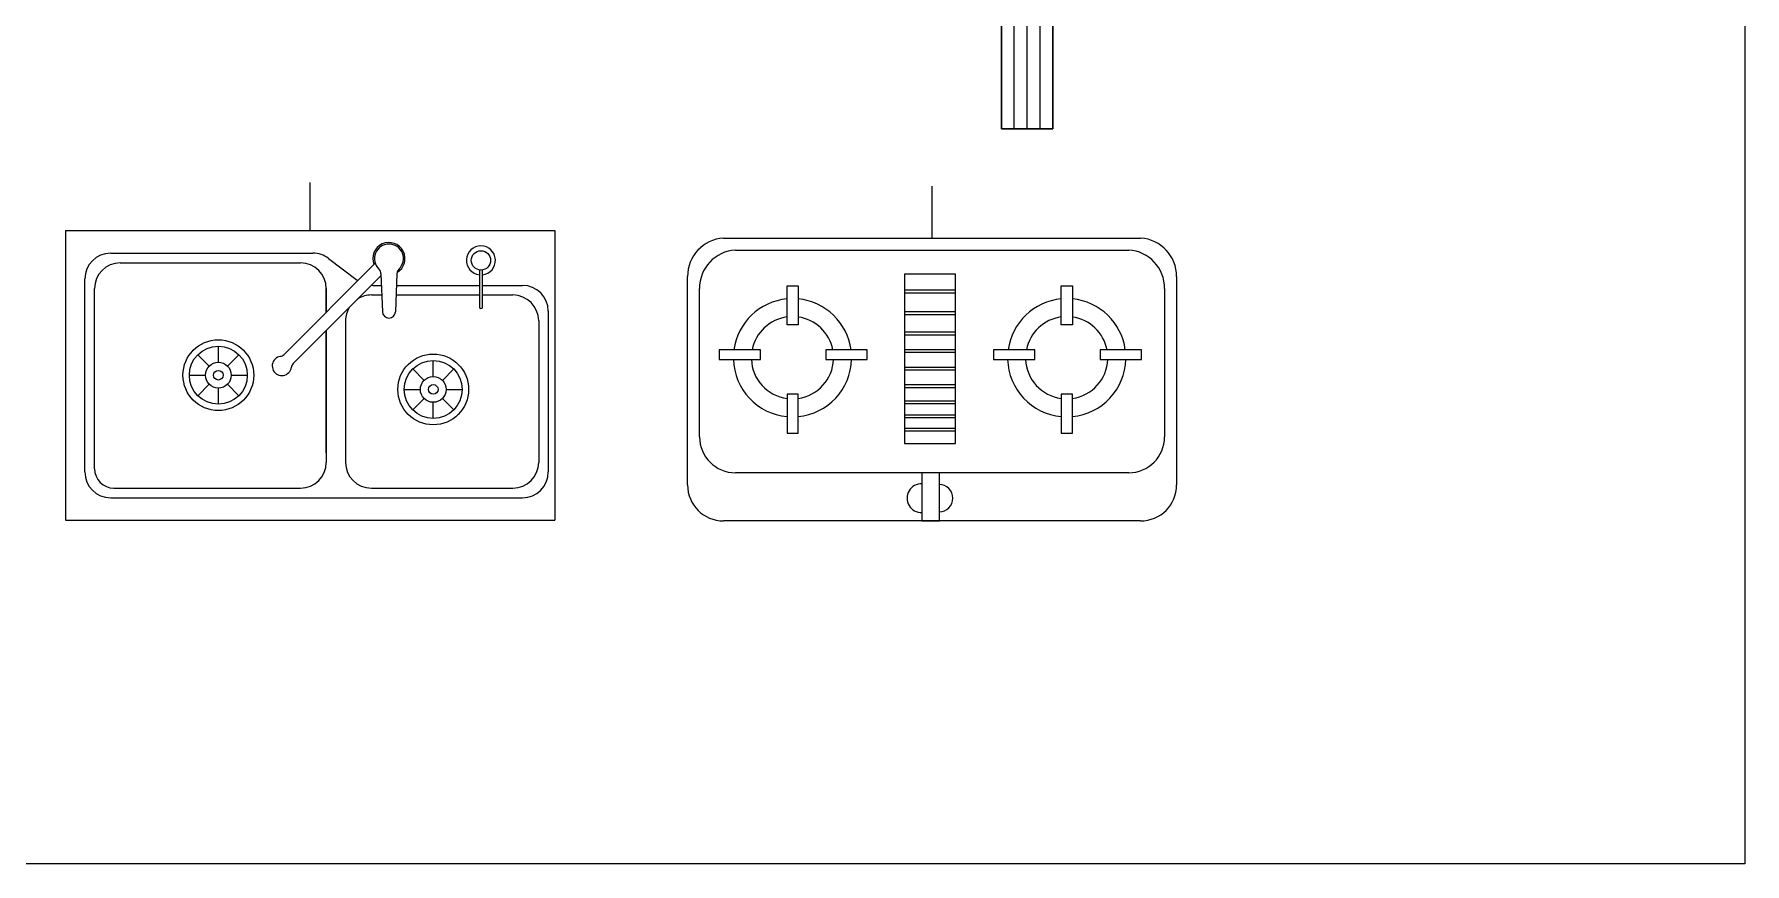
# Model space of a CAD drawing. Header units: millimetres. Extents: x 351279 to 387190, y -1289537 to -1277077.
# Drawn here: x 368363 to 371020, y -1284365 to -1283076 of the extents above; entities that cross this region are included whole.
import ezdxf

# ---------------------------------------------------------------- set-up
doc = ezdxf.new("R2010")
doc.units = ezdxf.units.MM
doc.header["$LTSCALE"] = 20
doc.styles.get("Standard").update_dxf_attribs({"font": 'SimSun.ttf', "height": 85})

# ---------------------------------------------------------------- blocks, each defined once
blk = doc.blocks.new('grewtrewtr')
at = {"color": 8, "lineweight": -3}
for p, q in [((52224.9, 28261.9), (52224.9, 27811.9)), ((52224.9, 28261.9), (52984.9, 28261.9)), ((52984.9, 28261.9), (52984.9, 27811.9)), ((52294.9, 28226.9), (52609.1, 28226.9)), ((52309.9, 28211.9), (52589.9, 28211.9)), ((52705.9, 28211.2), (52564.4, 28069.4)), ((52633.2, 28218.8), (52678, 28184.9)), ((52867.7, 28200.7), (52867.7, 28143.2)), ((52872.7, 28143.2), (52872.7, 28200.9)), ((52254.9, 27886.9), (52254.9, 28186.9)), ((52714.8, 28191.8), (52578.6, 28055.3)), ((52702.1, 28176.9), (52715.5, 28176.9)), ((52714.7, 28194.9), (52717.2, 28135.9)), ((52739.7, 28195.4), (52737.2, 28135.9)), ((52738.9, 28176.9), (52867.7, 28176.9)), ((52872.7, 28176.9), (52934.9, 28176.9)), ((52269.9, 27891.9), (52269.9, 28171.9)), ((52629.9, 28171.9), (52629.9, 28135.1)), ((52629.9, 28135.1), (52629.9, 28171.9)), ((52699.9, 28161.9), (52716.1, 28161.9)), ((52738.3, 28161.9), (52867.7, 28161.9)), ((52872.7, 28161.9), (52919.9, 28161.9)), ((52659.9, 28121.9), (52659.9, 27901.9)), ((52659.9, 28121.9), (52659.9, 27916.9)), ((52870.2, 28140.7), (52870.2, 28140.7)), ((52959.9, 28121.9), (52959.9, 27901.9)), ((52959.9, 28121.9), (52959.9, 27916.9)), ((52974.9, 28136.9), (52974.9, 27886.9)), ((52629.9, 28106.7), (52629.9, 27901.9)), ((52629.9, 27916.9), (52629.9, 28106.7)), ((52430.4, 28069.1), (52448, 28051.4)), ((52462.2, 28057.3), (52462.2, 28082.3)), ((52476.3, 28051.4), (52494, 28069.1)), ((52764.3, 28047), (52782, 28029.3)), ((52796.1, 28035.2), (52796.1, 28060.2)), ((52810.3, 28029.3), (52827.9, 28047)), ((52417.2, 28037.3), (52442.2, 28037.3)), ((52430.4, 28005.4), (52448, 28023.1)), ((52462.2, 27992.3), (52462.2, 28017.3)), ((52476.3, 28023.1), (52494, 28005.4)), ((52482.2, 28037.3), (52507.2, 28037.3)), ((52751.1, 28015.2), (52776.1, 28015.2)), ((52816.1, 28015.2), (52841.1, 28015.2)), ((52764.3, 27983.3), (52782, 28001)), ((52796.1, 27970.2), (52796.1, 27995.2)), ((52810.3, 28001), (52827.9, 27983.3)), ((52299.9, 27861.9), (52589.9, 27861.9)), ((52699.9, 27861.9), (52919.9, 27861.9)), ((52294.9, 27846.9), (52692.5, 27846.9)), ((52692.5, 27846.9), (52934.9, 27846.9)), ((52224.9, 27811.9), (52984.9, 27811.9))]:
    blk.add_line(p, q, dxfattribs=at)
for centre, radius in [((52870.2, 28215.7), 15), ((52462.2, 28037.3), 55), ((52462.2, 28037.3), 45), ((52796.1, 28015.2), 55), ((52462.2, 28037.3), 20), ((52462.2, 28037.3), 7.5), ((52796.1, 28015.2), 45), ((52796.1, 28015.2), 20), ((52796.1, 28015.2), 7.5)]:
    blk.add_circle(centre, radius, dxfattribs=at)
for centre, radius, start, end in [((52294.9, 28186.9), 40, 90, 180), ((52609.1, 28186.9), 40, 52.9522, 90), ((52727.2, 28218.4), 25, 300.5105, 201.4782), ((52727.2, 28218.4), 22.5, 313.8359, 226.1869), ((52870.2, 28215.7), 22.5, 276.3794, 263.6206), ((52309.9, 28171.9), 40, 90, 180), ((52589.9, 28171.9), 40, 0, 90), ((52704.7, 28194.9), 10, 0, 46.1869), ((52749.7, 28194.9), 10, 133.8359, 177.5756), ((52702.1, 28216.9), 40, 232.9522, 234.6419), ((52702.1, 28216.9), 40, 266.8553, 270), ((52934.9, 28136.9), 40, 0, 90), ((52699.9, 28121.9), 40, 90, 121.3842), ((52919.9, 28121.9), 40, 0, 90), ((52699.9, 28121.9), 40, 148.7286, 180), ((52727.2, 28135.9), 10, 180, 270), ((52727.2, 28135.9), 10, 270, 0), ((52870.2, 28143.2), 2.5, 180, 270), ((52870.2, 28143.2), 2.5, 270, 0), ((52560.9, 28051.7), 15, 98.1865, 135.0564), ((52557.3, 28076.5), 10, 278.1865, 315.0564), ((52560.9, 28051.7), 15, 135.0564, 351.9263), ((52585.6, 28048.2), 10, 135.0564, 171.9263), ((52294.9, 27886.9), 40, 180, 270), ((52299.9, 27891.9), 30, 180, 270), ((52589.9, 27901.9), 40, 270, 0), ((52699.9, 27901.9), 40, 180, 270), ((52919.9, 27901.9), 40, 270, 0), ((52934.9, 27886.9), 40, 270, 0)]:
    blk.add_arc(centre, radius, start, end, dxfattribs=at)
blk = doc.blocks.new('ewrewqre')
at = {"color": 8}
for p, q in [((53247, 28250.4), (53895.2, 28250.4)), ((53265.6, 28231.8), (53876.6, 28231.8)), ((53191.2, 27866.7), (53191.2, 28190.6)), ((53345.8, 28176), (53363.1, 28176)), ((53345.8, 28115.4), (53345.8, 28176)), ((53363.1, 28176), (53363.1, 28115.4)), ((53528.2, 28194.4), (53528.2, 27931)), ((53607.3, 28194.4), (53528.2, 28194.4)), ((53607.3, 27931), (53607.3, 28194.4)), ((53771.9, 28176), (53789.2, 28176)), ((53771.9, 28115.4), (53771.9, 28176)), ((53789.2, 28176), (53789.2, 28115.4)), ((53951, 28190.6), (53951, 27866.7)), ((53209.8, 27941.5), (53209.8, 28172)), ((53528.2, 28169.8), (53607.3, 28169.8)), ((53528.2, 28165.5), (53607.3, 28165.5)), ((53932.4, 28172), (53932.4, 27941.5)), ((53528.2, 28136.1), (53607.3, 28136.1)), ((53528.2, 28131.7), (53607.3, 28131.7)), ((53363.1, 28115.4), (53345.8, 28115.4)), ((53528.2, 28104.5), (53607.3, 28104.5)), ((53528.2, 28100.1), (53607.3, 28100.1)), ((53789.2, 28115.4), (53771.9, 28115.4)), ((53240.5, 28076.8), (53240.5, 28061.9)), ((53304.7, 28076.8), (53240.5, 28076.8)), ((53304.7, 28061.9), (53304.7, 28076.8)), ((53470.4, 28076.8), (53406.1, 28076.8)), ((53406.1, 28076.8), (53406.1, 28061.9)), ((53470.4, 28061.9), (53470.4, 28076.8)), ((53528.2, 28077.2), (53607.3, 28077.2)), ((53528.2, 28072.9), (53607.3, 28072.9)), ((53730.9, 28076.8), (53666.6, 28076.8)), ((53666.6, 28076.8), (53666.6, 28061.9)), ((53730.9, 28061.9), (53730.9, 28076.8)), ((53832.2, 28076.8), (53832.2, 28061.9)), ((53896.5, 28076.8), (53832.2, 28076.8)), ((53896.5, 28061.9), (53896.5, 28076.8)), ((53240.5, 28061.9), (53304.7, 28061.9)), ((53406.1, 28061.9), (53470.4, 28061.9)), ((53528.2, 28050), (53607.3, 28050)), ((53528.2, 28045.6), (53607.3, 28045.6)), ((53666.6, 28061.9), (53730.9, 28061.9)), ((53832.2, 28061.9), (53896.5, 28061.9)), ((53528.2, 28022.7), (53607.3, 28022.7)), ((53528.2, 28018.4), (53607.3, 28018.4)), ((53363.1, 28007.9), (53345.8, 28007.9)), ((53345.8, 28007.9), (53345.8, 27947.3)), ((53363.1, 27947.3), (53363.1, 28007.9)), ((53528.2, 27997.7), (53607.3, 27997.7)), ((53528.2, 27993.3), (53607.3, 27993.3)), ((53789.2, 28007.9), (53771.9, 28007.9)), ((53771.9, 28007.9), (53771.9, 27947.3)), ((53789.2, 27947.3), (53789.2, 28007.9)), ((53528.2, 27975.9), (53607.3, 27975.9)), ((53528.2, 27971.5), (53607.3, 27971.5)), ((53345.8, 27947.3), (53363.1, 27947.3)), ((53528.2, 27955.2), (53607.3, 27955.2)), ((53528.2, 27950.8), (53607.3, 27950.8)), ((53771.9, 27947.3), (53789.2, 27947.3)), ((53528.2, 27931), (53607.3, 27931)), ((53876.6, 27885.7), (53265.6, 27885.7)), ((53582.6, 27885.7), (53555.4, 27885.7)), ((53555.4, 27885.7), (53555.4, 27810.9)), ((53582.6, 27810.9), (53582.6, 27885.7)), ((53895.2, 27810.9), (53247, 27810.9)), ((53555.4, 27810.9), (53582.6, 27810.9))]:
    blk.add_line(p, q, dxfattribs=at)
for centre, radius, start, end in [((53250.5, 28191.1), 59.3, 93.4143, 180.5492), ((53269.1, 28172.5), 59.3, 93.4143, 180.5492), ((53873.1, 28172.5), 59.3, 359.4508, 86.5857), ((53891.7, 28191.1), 59.3, 359.4508, 86.5857), ((53354.2, 28064.4), 91.8, 95.2625, 172.2669), ((53354.2, 28064.4), 91.8, 7.7331, 84.442), ((53780.3, 28064.4), 91.8, 95.2625, 172.2669), ((53780.3, 28064.4), 91.8, 7.7331, 84.442), ((53354.2, 28064.4), 63.9, 97.5728, 168.8522), ((53354.2, 28064.4), 63.9, 11.1478, 82.0005), ((53780.3, 28064.4), 63.9, 97.5728, 168.8522), ((53780.3, 28064.4), 63.9, 11.1478, 82.0005), ((53354.2, 28064.4), 91.8, 181.5421, 264.7375), ((53354.2, 28064.4), 63.9, 182.2161, 262.4272), ((53354.2, 28064.4), 91.8, 275.558, 358.4579), ((53354.2, 28064.4), 63.9, 277.9995, 357.7839), ((53780.3, 28064.4), 91.8, 181.5421, 264.7375), ((53780.3, 28064.4), 63.9, 182.2161, 262.4272), ((53780.3, 28064.4), 63.9, 277.9995, 357.7839), ((53780.3, 28064.4), 91.8, 275.558, 358.4579), ((53265.6, 27941.5), 55.8, 180, 270), ((53876.6, 27941.5), 55.8, 270, 0), ((53247, 27866.7), 55.8, 180, 270), ((53554.8, 27846.2), 22.4, 88.343, 271.657), ((53581.8, 27846.2), 21.4, 272.1493, 87.8507), ((53895.2, 27866.7), 55.8, 270, 0)]:
    blk.add_arc(centre, radius, start, end, dxfattribs=at)
at = {"color": 8, "flags": 9}
for tag in ['XSIZE', 'YSIZE']:
    blk.add_attdef(tag, (53552.5, 28045.8), '', height=0.465, dxfattribs=at)

msp = doc.modelspace()

# ---------------------------------------------------------------- linework, layer by layer
at = {"color": 1}
for p, q in [((369865.352, -1280882.812), (369865.352, -1283222.812)), ((369945.352, -1283222.812), (369945.352, -1280882.812)), ((369885.352, -1283222.812), (369885.352, -1280990.006)), ((369905.352, -1283222.812), (369905.352, -1280990.006)), ((369925.352, -1283222.812), (369925.352, -1280990.006)), ((369865.352, -1283222.812), (369945.352, -1283222.812)), ((368791.432, -1283381.093), (368791.432, -1283306.093)), ((369757.629, -1283392.575), (369757.629, -1283312.125))]:
    msp.add_line(p, q, dxfattribs=at)
at = {"color": 3}
msp.add_lwpolyline([(360254.336, -1277099.727), (371020.391, -1277099.727), (371020.391, -1284364.805), (360254.336, -1284364.805)], close=True, dxfattribs=at)
at = {"color": 1, "lineweight": 18}
msp.add_lwpolyline([(369865.352, -1280882.812), (369945.352, -1280882.812), (369945.352, -1283222.812), (369865.352, -1283222.812)], close=True, dxfattribs=at)

# ---------------------------------------------------------------- block references
for name in ['grewtrewtr', 'ewrewqre']:
    msp.add_blockref(name, (316186.53, -1311642.956))

doc.saveas('drawing.dxf')
